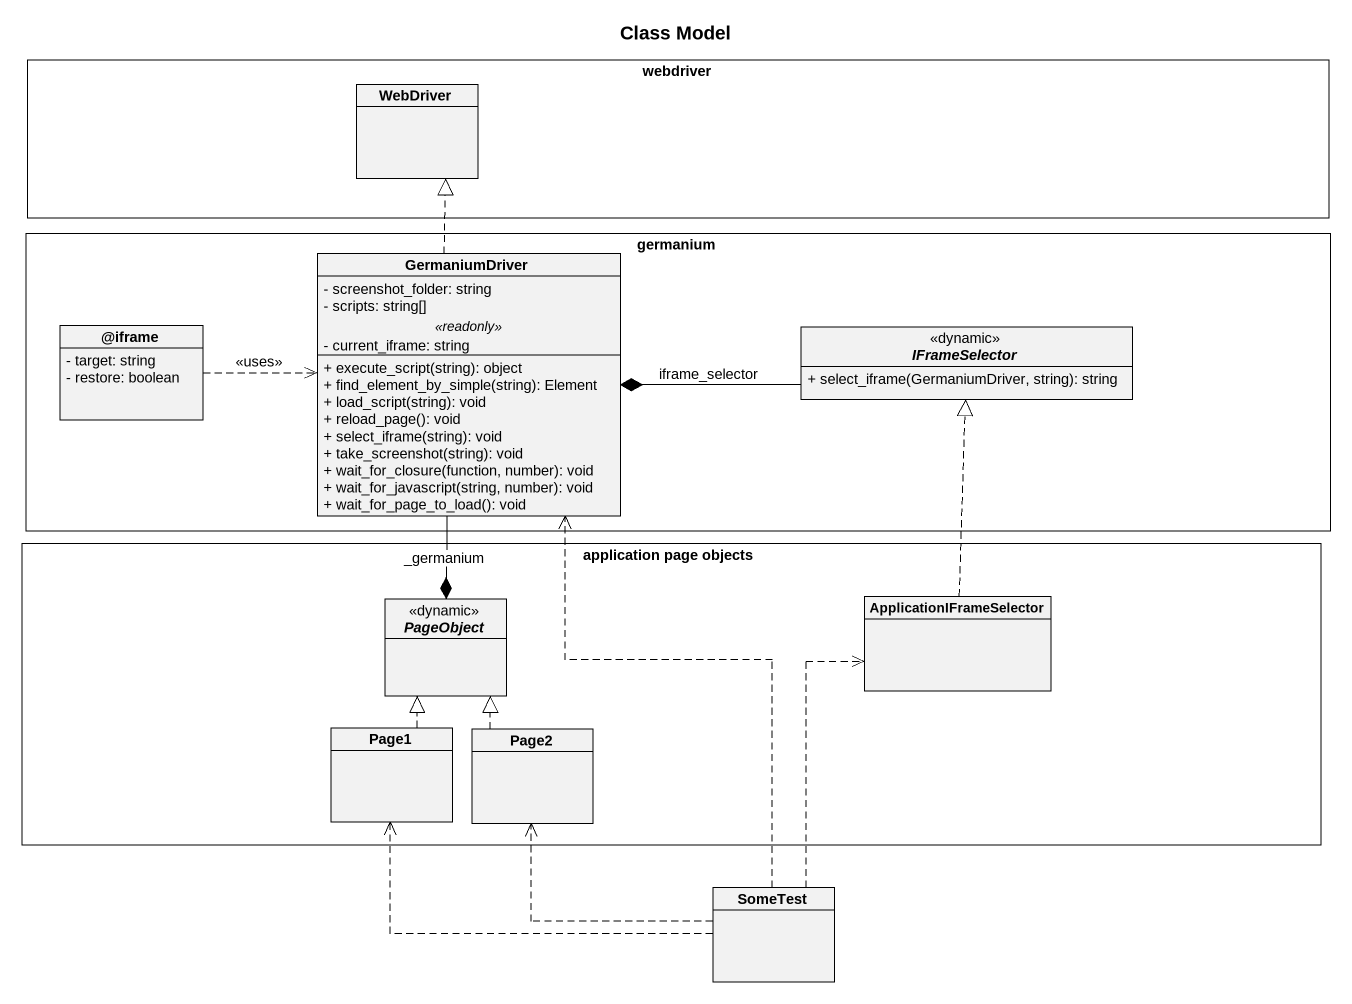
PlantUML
@startuml
title Class Model
hide circle
hide empty members
skinparam classAttributeIconSize 0
rectangle webdriver {
  class WebDriver
}
rectangle germanium {
  class GermaniumDriver {
    - screenshot_folder: string
    - scripts: string[]
    .. <<readonly>> ..
    - current_iframe: string
    --
    + execute_script(string): object
    + find_element_by_simple(string): Element
    + load_script(string): void
    + reload_page(): void
    + select_iframe(string): void
    + take_screenshot(string): void
    + wait_for_closure(function, number): void
    + wait_for_javascript(string, number): void
    + wait_for_page_to_load(): void
  }
  class "@iframe" as iframe {
    - target: string
    - restore: boolean
  }
  abstract class IFrameSelector <<dynamic>> {
    + select_iframe(GermaniumDriver, string): string
  }
}
rectangle "application page objects" as application_page_objects {
  abstract class PageObject <<dynamic>>
  class ApplicationIFrameSelector
  class Page1
  class Page2
}
class SomeTest
GermaniumDriver .up.|> WebDriver
GermaniumDriver --* PageObject : _germanium
iframe .right.> GermaniumDriver : <<uses>>
IFrameSelector -left-* GermaniumDriver : iframe_selector
ApplicationIFrameSelector .up.|> IFrameSelector
Page1 .up.|> PageObject
Page2 .up.|> PageObject
SomeTest .up.> GermaniumDriver
SomeTest .up.> ApplicationIFrameSelector
SomeTest .left.> Page1
SomeTest .up.> Page2
@enduml
